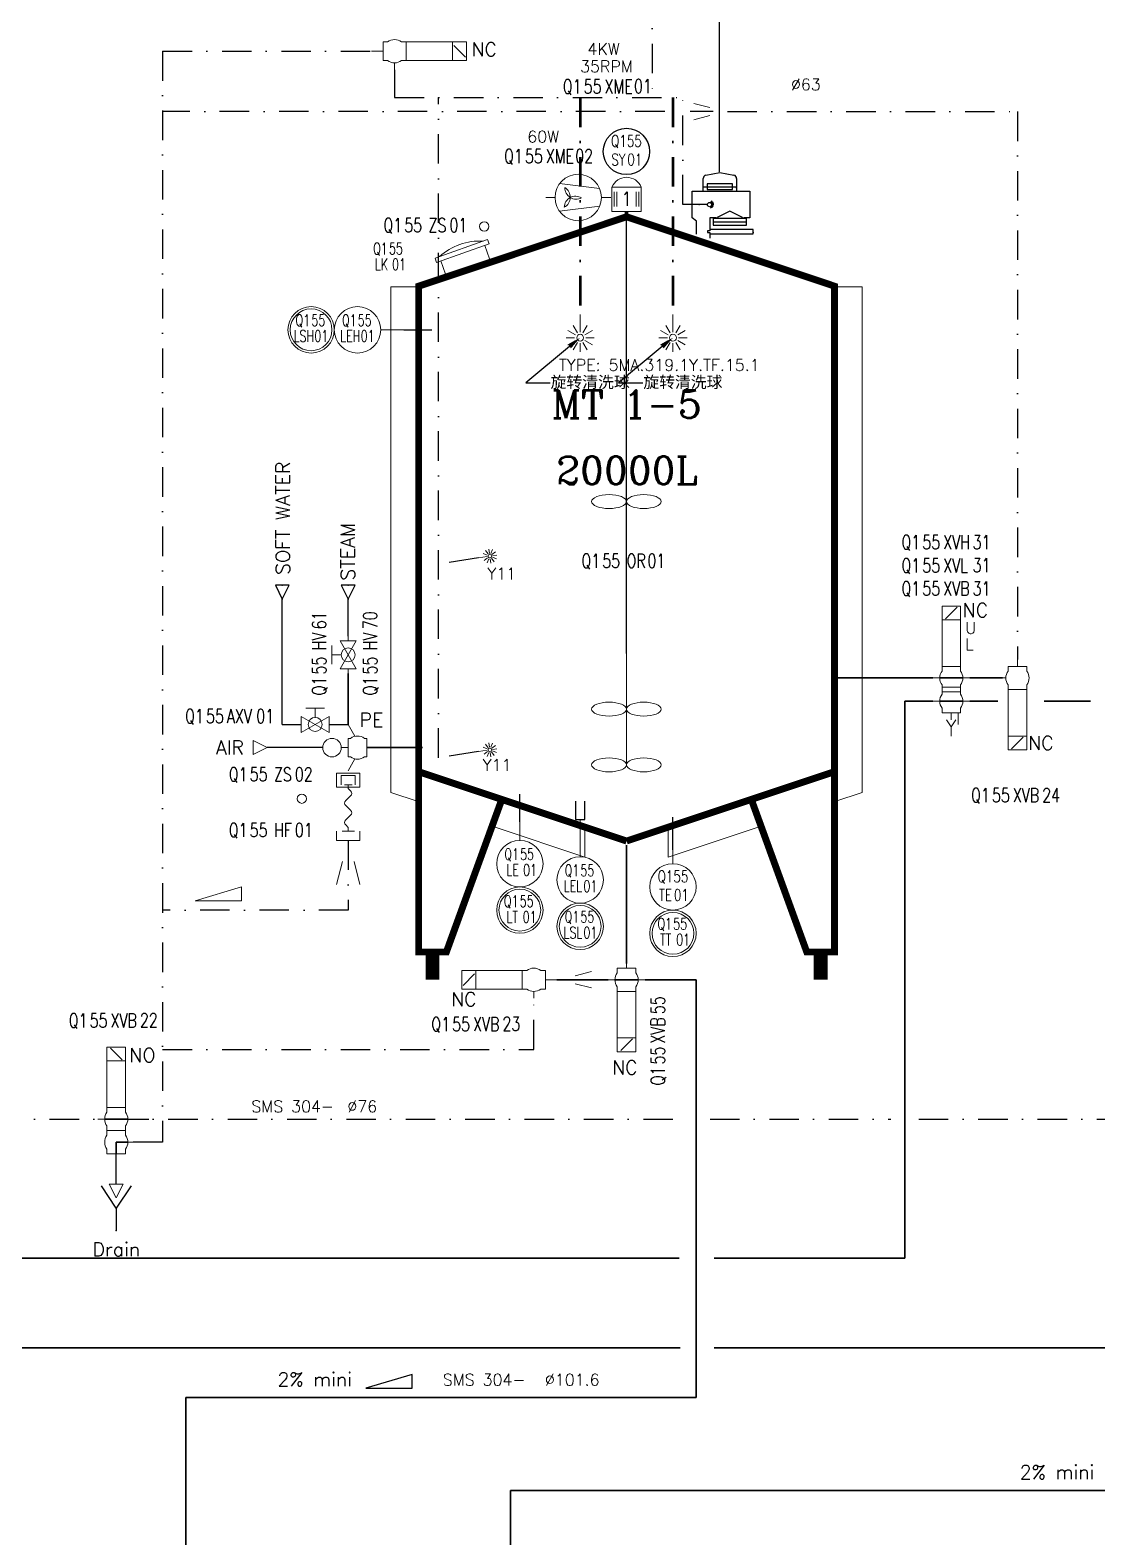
# Model space of a CAD drawing. Header units: inches. Extents: x 14562 to 16152, y 23695 to 24906.
# Drawn here: x 15623 to 15853, y 24350.1 to 24674.7 of the extents above; entities that cross this region are included whole.
import ezdxf
from ezdxf import colors
from ezdxf.entities.mleader import LeaderData, LeaderLine
from ezdxf.enums import TextEntityAlignment as Align
from ezdxf.math import Vec2, Vec3

# ---------------------------------------------------------------- set-up
doc = ezdxf.new("R2010")
doc.units = ezdxf.units.IN
doc.header["$MEASUREMENT"] = 0
doc.linetypes.add('DASHDOT2', pattern=[12.7, 6.35, -3.175, 0, -3.175])
for name, color, linetype, lineweight in [('17 Pipe CIP', 4, 'DASHDOT2', 50), ('19 Pipe Process', 30, 'Continuous', 30), ('31 Equipment', 7, 'Continuous', 9), ('33 Instruments Labels', 7, 'Continuous', 9), ('43 TXT English', 7, 'Continuous', 9)]:
    doc.layers.add(name, color=color, linetype=linetype, lineweight=lineweight)
for name, color, linetype in [('CUVERIE', 7, 'Continuous'), ('MATERIEL-DIVERS', 7, 'Continuous'), ('POMPES-PROCESS', 7, 'Continuous'), ('REPERES', 7, 'Continuous'), ('techn-data', 7, 'Continuous'), ('TEXTE', 7, 'Continuous'), ('TEXTES', 7, 'Continuous'), ('TUYAUTERIE-AIR INSTRUMENT', 3, 'Continuous'), ('TUYAUTERIE-EAU', 5, 'Continuous'), ('TUYAUTERIE-EGOUT', 32, 'Continuous'), ('TUYAUTERIE-GAZ', 3, 'Continuous'), ('TUYAUTERIE-NEP', 4, 'DASHDOT2'), ('TUYAUTERIE-VAPEUR', 6, 'Continuous'), ('TXT_FR', 7, 'Continuous'), ('VANNES', 7, 'Continuous')]:
    doc.layers.add(name, color=color, linetype=linetype)
doc.layers.get('REPERES').off()
doc.styles.add('ROMANC', font='romanc')
doc.styles.add('ROMANS', font='ROMANS.SHX')
doc.styles.add('ROMANT', font='romant')
doc.styles.get("Standard").update_dxf_attribs({"font": 'arial.ttf'})

# ---------------------------------------------------------------- blocks, each defined once
blk = doc.blocks.new('PENTE-G')
at = {"layer": 'MATERIEL-DIVERS'}
blk.add_lwpolyline([(-5, 2), (5, 2), (5, 5), (-5, 2)], dxfattribs=at)
blk = doc.blocks.new('APV-VLV-SSEAT-SW44-4')
at = {"layer": '31 Equipment', "ltscale": 38}
for p, q in [((1.25, 20.25), (-1.25, 17.75)), ((-2, 7.5), (-2, 6.5)), ((2, 7.5), (2, 6.5)), ((-4, 5), (-2.5, 5)), ((-2, 2.5), (-2, 3.5)), ((2, 2.5), (2, 3.5)), ((-2.5, 0), (-4, 0)), ((-2, 2.5), (2, 2.5)), ((-2, 2.5), (-2, 1.5)), ((2, 2.5), (2, 1.5)), ((-2, -1.5), (-2, -2.5)), ((-2, -2.5), (2, -2.5)), ((0, -2.5), (0, -5)), ((2, -1.5), (2, -2.5))]:
    blk.add_line(p, q, dxfattribs=at)
at = {"layer": '31 Equipment', "lineweight": 30}
for p, q in [((-2.5, 5), (2.5, 5)), ((-2.5, 0), (0, 0)), ((0, 0), (0, -2.5))]:
    blk.add_line(p, q, dxfattribs=at)
at = {"layer": '31 Equipment'}
blk.add_line((2.5, 5), (4, 5), dxfattribs=at)
at = {"layer": '31 Equipment', "ltscale": 38}
for points in [[(-2, 17.5), (2, 17.5), (2, 20.5), (-2, 20.5)], [(-2, 7.5), (2, 7.5), (2, 17.5), (-2, 17.5)]]:
    blk.add_lwpolyline(points, close=True, dxfattribs=at)
for centre, start, end in [((0, 5), 143.1301, 216.8699), ((0, 5), 323.1301, 36.8699), ((0, 0), 143.1301, 216.8699), ((0, 0), 323.1301, 36.8699)]:
    blk.add_arc(centre, 2.5, start, end, dxfattribs=at)
blk = doc.blocks.new('APV-SIGN-ARW-FLOW-1')
at = {"layer": '31 Equipment'}
for p, q in [((-1.5, -1.5), (-1.5, 1.5)), ((-1.5, 1.5), (1.5, 0)), ((1.5, 0), (-1.5, -1.5))]:
    blk.add_line(p, q, dxfattribs=at)
blk = doc.blocks.new('APV-TNK-GEN-11')
at = {"layer": '31 Equipment', "color": 7}
for points, const_width in [([(-14.94, 21.58), (-21.58, 3.32), (-24.9, 3.32), (-24.9, 83), (0, 91.3), (24.9, 83), (24.9, 3.32), (21.58, 3.32), (14.94, 21.58)], 0.83), ([(-24.9, 24.9), (0, 16.6)], 0.83), ([(24.9, 24.9), (0, 16.6)], 0.83), ([(-23.24, 3.32), (-23.24, 0)], 1.66), ([(23.24, 3.32), (23.24, 0)], 1.66)]:
    blk.add_lwpolyline(points, dxfattribs=dict(at, const_width=const_width))
at = {"layer": '31 Equipment', "ltscale": 38}
blk.add_point((0, 16), dxfattribs=at)
blk = doc.blocks.new('APV-TNK-INSULAT-12')
at = {"layer": '31 Equipment', "color": 7}
for p, q in [((-24.95, 67), (-28.22, 67)), ((-28.22, 67), (-28.22, 6.51)), ((24.95, 67), (28.22, 67)), ((28.22, 67), (28.22, 6.51)), ((-28.22, 6.51), (-24.95, 5.42)), ((28.22, 6.51), (24.95, 5.42)), ((-15.74, 2.35), (-4.98, -1.24)), ((-4.98, -1.24), (-4.98, 2.26)), ((15.74, 2.35), (4.98, -1.24)), ((4.98, -1.24), (4.98, 2.26))]:
    blk.add_line(p, q, dxfattribs=at)
at = {"layer": '31 Equipment'}
for p, q in [((-24.95, 5.42), (-24.95, 67)), ((24.95, 5.42), (24.95, 67)), ((-15.74, 2.35), (-14.94, 5.58)), ((-14.94, 5.58), (-4.98, 2.26)), ((14.94, 5.58), (4.98, 2.26)), ((15.74, 2.35), (14.94, 5.58))]:
    blk.add_line(p, q, dxfattribs=at)
at = {"layer": '31 Equipment', "ltscale": 38}
blk.add_point((0, 0), dxfattribs=at)
blk = doc.blocks.new('APV-INS-M-L-LE2')
at = {"layer": '31 Equipment', "color": 7}
blk.add_line((5, 0), (13, 0), dxfattribs=at)
at = {"layer": '31 Equipment', "lineweight": 25}
blk.add_lwpolyline([(17, 1), (13, 1), (13, 0), (13, -1), (17, -1)], dxfattribs=at)
at = {"layer": '31 Equipment', "color": 7}
blk.add_circle((0, 0), 5, dxfattribs=at)
at = {"layer": '33 Instruments Labels', "style": 'ROMANS', "width": 0.8}
blk.add_attdef('LE?', text='', height=3, dxfattribs=at).set_placement((0, 0), align=Align.MIDDLE)
blk = doc.blocks.new('APV-INS-F-L-LS')
at = {"layer": '31 Equipment'}
for radius in [5, 4.5]:
    blk.add_circle((0, 0), radius, dxfattribs=at)
at = {"layer": '33 Instruments Labels', "style": 'ROMANS', "width": 0.8}
blk.add_attdef('LS?', text='', height=3, dxfattribs=at).set_placement((0, 0), align=Align.MIDDLE)
blk = doc.blocks.new('APV-INS-M-L-TE')
at = {"layer": '31 Equipment', "color": 7}
blk.add_line((0, -5), (0, -10), dxfattribs=at)
blk.add_circle((0, 0), 5, dxfattribs=at)
at = {"layer": '33 Instruments Labels', "style": 'ROMANS', "width": 0.8, "flags": 8}
blk.add_attdef('TE', text='', height=3, dxfattribs=at).set_placement((0, 0), align=Align.MIDDLE)
blk = doc.blocks.new('APV-INS-F-L-TT')
at = {"layer": '31 Equipment'}
for radius in [5, 4.5]:
    blk.add_circle((0, 0), radius, dxfattribs=at)
blk = doc.blocks.new('APV-TNK-ACC-MOT-1')
at = {"layer": '31 Equipment', "color": 7}
for p, q in [((3.15, 6.4), (-3.15, 6.4)), ((-3.15, 6.4), (-3.15, 1.15)), ((-2.64, 5.35), (-2.64, 2.2)), ((-2.1, 5.35), (-2.1, 2.2)), ((2.1, 5.35), (2.1, 2.2)), ((2.66, 5.35), (2.66, 2.2)), ((3.15, 1.15), (3.15, 6.4)), ((-3.15, 1.15), (3.15, 1.15))]:
    blk.add_line(p, q, dxfattribs=at)
blk.add_arc((0, 5.09), 3.41, 22.6199, 157.3801, dxfattribs=at)
at = {"layer": '31 Equipment', "ltscale": 38}
blk.add_point((0, 0), dxfattribs=at)
at = {"layer": '31 Equipment', "color": 7}
blk.add_trace([(-0.39, 0), (0.39, 0), (-0.39, 1.15), (0.39, 1.15)], dxfattribs=at)
at = {"layer": '31 Equipment', "style": 'ROMANT', "width": 0.8}
blk.add_text('1', height=3, dxfattribs=at).set_placement((0, 3.89), align=Align.MIDDLE)
blk = doc.blocks.new('APV-TNK-ACC-MANHOLE-1')
at = {"layer": '31 Equipment'}
for p, q in [((-6, 3), (-6, 4)), ((-6, 4), (6, 4)), ((6, 3), (6, 4)), ((-6, 3), (6, 3)), ((-5, 0), (-5, 3)), ((5, 3), (5, 0))]:
    blk.add_line(p, q, dxfattribs=at)
blk.add_arc((0, -8), 13, 67.3801, 112.6199, dxfattribs=at)
blk = doc.blocks.new('APV-INS-POS-GEN-1')
at = {"layer": '31 Equipment', "color": 5}
blk.add_circle((0, 0), 1, dxfattribs=at)
blk = doc.blocks.new('APV-TNK-ACC-AGIT-1')
at = {"layer": '31 Equipment'}
blk.add_line((0, 0), (0, -8), dxfattribs=at)
for centre in [(-2.5, -8), (2.5, -8)]:
    blk.add_ellipse(centre, major_axis=(-2.5, 0), ratio=0.4, dxfattribs=at)
blk = doc.blocks.new('APV-INS-M-L-LE1')
at = {"layer": '31 Equipment', "color": 7}
blk.add_line((0, -5), (0, -10), dxfattribs=at)
blk.add_circle((0, 0), 5, dxfattribs=at)
blk = doc.blocks.new('APV-INS-F-L-LT')
at = {"layer": '31 Equipment'}
for radius in [5, 4.5]:
    blk.add_circle((0, 0), radius, dxfattribs=at)
blk = doc.blocks.new('SPB')
at = {"color": 7}
for p, q in [((0, -6), (0, 0)), ((-2.598, -9), (-1.302, -8.25)), ((-2.124, -9.624), (-1.062, -8.562)), ((-1.5, -10.098), (-0.75, -8.802)), ((-0.774, -10.398), (-0.39, -8.952)), ((0, -10.5), (0, -9)), ((0.774, -10.398), (0.39, -8.952)), ((1.5, -10.098), (0.75, -8.802)), ((2.124, -9.624), (1.062, -8.562)), ((2.598, -9), (1.302, -8.25))]:
    blk.add_line(p, q, dxfattribs=at)
blk.add_circle((0, -7.5), 1.5, dxfattribs=at)
at = {"color": 7, "extrusion": (0, 1, 0)}
blk.add_point((0, 0), dxfattribs=at)
blk = doc.blocks.new('GOAVEC')
at = {"layer": 'MATERIEL-DIVERS'}
for p, q in [((0.48, 11.27), (3, 11.77)), ((3, 11.77), (5.52, 11.27)), ((-2, 8.4), (8.4, 8.4)), ((-2, 3.6), (-2, 8.4)), ((0, 8.4), (0, 10.68)), ((0, 9.21), (6, 9.21)), ((5.28, 9.71), (0.72, 9.71)), ((0.72, 9.71), (0.72, 8.7)), ((0.72, 8.7), (5.28, 8.7)), ((5.28, 8.7), (5.28, 9.71)), ((6, 10.68), (6, 8.4)), ((8.4, 8.4), (8.4, 3.6)), ((-0.74, 6), (-2.03, 6)), ((-1.2, 3), (-2, 3.6)), ((-1.2, 0.7), (-1.2, 3)), ((2.26, 3.6), (1.2, 3.6)), ((1.2, 3.6), (1.2, 1.27)), ((1.8, 3.49), (1.8, 2.29)), ((7.8, 3.49), (1.8, 3.49)), ((1.8, 2.89), (7.8, 2.89)), ((4.8, 4.8), (2.53, 3.66)), ((7.07, 3.66), (4.8, 4.8)), ((8.4, 3.6), (7.34, 3.6)), ((7.8, 2.29), (7.8, 3.49)), ((0.76, 1.27), (0.76, 1.01)), ((1.2, 1.27), (0.76, 1.27)), ((0.76, 1.01), (1.2, 1.01)), ((9, 1.52), (1.19, 1.52)), ((1.19, 1.01), (1.19, 0.72)), ((1.19, 0.72), (9, 0.72)), ((1.2, 1.01), (1.2, 0)), ((1.8, 2.29), (7.8, 2.29)), ((9, 0.72), (9, 1.52))]:
    blk.add_line(p, q, dxfattribs=at)
for centre, start, end in [((0.6, 10.68), 101.3099, 180), ((5.4, 10.68), 0, 78.6901), ((2.26, 4.2), 270, 296.5651), ((7.34, 4.2), 243.4349, 270)]:
    blk.add_arc(centre, 0.6, start, end, dxfattribs=at)
at = {"layer": 'MATERIEL-DIVERS', "color": 7, "extrusion": (1, 0, 0)}
for p in [(6, 9), (9, 1)]:
    blk.add_point(p, dxfattribs=at)
at = {"layer": 'MATERIEL-DIVERS', "color": 2}
for p in [(6, 9), (-2, 6), (9, 1)]:
    blk.add_point(p, dxfattribs=at)
at = {"layer": 'MATERIEL-DIVERS', "color": 7, "extrusion": (-1, 0, 0)}
blk.add_point((-2, 6), dxfattribs=at)
at = {"layer": 'MATERIEL-DIVERS', "xscale": 0.2499010929244832, "yscale": 0.2499010929244832, "zscale": 0.2499010929244832, "rotation": 90}
blk.add_blockref('SPB', (-0.74, 6), dxfattribs=at)
blk = doc.blocks.new('INSTR-M-L-SY')
at = {"layer": 'MATERIEL-DIVERS', "color": 7}
blk.add_circle((0, 0), 5, dxfattribs=at)
blk = doc.blocks.new('APV-VLV-SSEAT-SW42-3')
at = {"layer": '31 Equipment', "ltscale": 38}
for p, q in [((1.25, 15.25), (-1.25, 12.75)), ((-2, 2.5), (-2, 1.5)), ((2, 2.5), (2, 1.5)), ((-2, -2.5), (-2, -1.5)), ((2, -2.5), (-2, -2.5)), ((-2, -2.5), (2, -2.5)), ((0, -2.5), (0, -5)), ((2, -2.5), (2, -1.5))]:
    blk.add_line(p, q, dxfattribs=at)
at = {"layer": '31 Equipment'}
for p, q in [((-4, 0), (-2.5, 0)), ((2.5, 0), (4, 0))]:
    blk.add_line(p, q, dxfattribs=at)
at = {"layer": '31 Equipment', "lineweight": 30}
blk.add_line((2.5, 0), (-2.5, 0), dxfattribs=at)
at = {"layer": '31 Equipment', "ltscale": 38}
for points in [[(-2, 12.5), (2, 12.5), (2, 15.5), (-2, 15.5)], [(-2, 2.5), (2, 2.5), (2, 12.5), (-2, 12.5)]]:
    blk.add_lwpolyline(points, close=True, dxfattribs=at)
for start, end in [(143.1301, 216.8699), (323.1301, 36.8699)]:
    blk.add_arc((0, 0), 2.5, start, end, dxfattribs=at)
blk = doc.blocks.new('APV-VLV-SSEAT-SW41-3')
at = {"layer": '31 Equipment', "ltscale": 38}
for p, q in [((1.25, 15.25), (-1.25, 12.75)), ((-2, 2.5), (-2, 1.5)), ((2, 2.5), (2, 1.5)), ((2.5, 0), (4, 0)), ((-2, -2.5), (-2, -1.5)), ((2, -2.5), (-2, -2.5)), ((-2, -2.5), (2, -2.5)), ((0, -2.5), (0, -5)), ((2, -2.5), (2, -1.5))]:
    blk.add_line(p, q, dxfattribs=at)
for points in [[(-2, 12.5), (2, 12.5), (2, 15.5), (-2, 15.5)], [(-2, 2.5), (2, 2.5), (2, 12.5), (-2, 12.5)]]:
    blk.add_lwpolyline(points, close=True, dxfattribs=at)
for start, end in [(143.1301, 216.8699), (323.1301, 36.8699)]:
    blk.add_arc((0, 0), 2.5, start, end, dxfattribs=at)
blk = doc.blocks.new('APV-VLV-DSEAT-DA34-3')
at = {"layer": '31 Equipment', "ltscale": 38}
for p, q in [((1.25, 20.25), (-1.25, 17.75)), ((-2, 7.5), (-2, 6.5)), ((2, 7.5), (2, 6.5)), ((-4, 5), (-2.5, 5)), ((-2, 3), (-2, 3.5)), ((2, 3), (2, 3.5)), ((4, 5), (2.5, 5)), ((-2, 2), (-2, 1.5)), ((2, 2), (2, 1.5)), ((-4, 0), (-2.5, 0)), ((-2, -2.5), (-2, -1.5)), ((-2, -2.5), (2, -2.5)), ((0, -2.5), (0, -4)), ((1.5, -2.5), (1.5, -5)), ((2, -2.5), (2, -1.5)), ((2.5, 0), (4, 0)), ((0, -5.5), (-1, -4)), ((1, -4), (0, -5.5)), ((0, -5.5), (0, -7.5))]:
    blk.add_line(p, q, dxfattribs=at)
at = {"layer": '31 Equipment', "lineweight": 30}
for p, q in [((-2.5, 5), (2.5, 5)), ((-2.5, 0), (2.5, 0))]:
    blk.add_line(p, q, dxfattribs=at)
at = {"layer": '31 Equipment', "ltscale": 38}
for points in [[(-2, 17.5), (2, 17.5), (2, 20.5), (-2, 20.5)], [(-2, 7.5), (2, 7.5), (2, 17.5), (-2, 17.5)], [(-2, 3), (2, 3), (2, 2), (-2, 2)]]:
    blk.add_lwpolyline(points, close=True, dxfattribs=at)
for centre, start, end in [((0, 5), 143.1301, 216.8699), ((0, 5), 323.1301, 36.8699), ((0, 0), 143.1301, 216.8699), ((0, 0), 323.1301, 36.8699)]:
    blk.add_arc(centre, 2.5, start, end, dxfattribs=at)
at = {"layer": '31 Equipment', "style": 'ROMANS', "flags": 8}
for tag, p in [('U', (3, 14.5)), ('L', (3, 11))]:
    blk.add_attdef(tag, p, '', height=2.5, dxfattribs=at)
blk = doc.blocks.new('APV-TNK-ACC-SPRAYBALL-1')
at = {"layer": '31 Equipment'}
for p, q in [((0, -3.81), (0, 0)), ((-0.6, -3.97), (-1.53, -2.35)), ((0.6, -3.97), (1.53, -2.35)), ((-1.19, -5), (-3.05, -5)), ((-1.03, -4.4), (-2.65, -3.47)), ((-1.03, -5.6), (-2.65, -6.53)), ((-0.6, -6.03), (-1.53, -7.65)), ((0, -6.19), (0, -8.05)), ((0.6, -6.03), (1.53, -7.65)), ((1.03, -4.4), (2.65, -3.47)), ((1.03, -5.6), (2.65, -6.53)), ((1.19, -5), (3.05, -5))]:
    blk.add_line(p, q, dxfattribs=at)
blk.add_circle((0, -5), 0.738, dxfattribs=at)
blk = doc.blocks.new('APV-FCE-GEN-REDCON-1')
at = {"layer": '31 Equipment', "color": 7}
for p, q in [((-2.5, 2.5), (2.5, 1.25)), ((2.5, 1.25), (2.5, 1.25)), ((2.5, -1.25), (-2.5, -2.5))]:
    blk.add_line(p, q, dxfattribs=at)
blk = doc.blocks.new('APV-FTG-CONX-QUICK-1')
at = {"layer": '31 Equipment'}
for p, q in [((-0.5, 2.5), (2.5, 2.5)), ((-0.5, -2.5), (-0.5, 2.5)), ((0, 1.5), (2, 1.5)), ((0, 0.83), (0, -0.83)), ((2, 1.5), (2, -1.5)), ((2.5, 2.5), (2.5, -2.5)), ((2.5, -2.5), (-0.5, -2.5)), ((0, -0.83), (0, -0.83)), ((2, -1.5), (0, -1.5))]:
    blk.add_line(p, q, dxfattribs=at)
blk = doc.blocks.new('APV-FTG-CONX-HOSE-1')
at = {"layer": '31 Equipment'}
for p, q in [((-4.17, 0), (-5, 0)), ((4.17, 0), (5, 0))]:
    blk.add_line(p, q, dxfattribs=at)
for points in [[(-4.17, 0), (-3.63, 0.5), (-3.42, 0.71), (-3.13, 0.79), (-2.83, 0.71), (-2.58, 0.5), (-1.54, -0.5), (-1.33, -0.71), (-1.04, -0.79), (-0.75, -0.71), (-0.5, -0.5), (0, 0)], [(0, 0), (0.54, 0.5), (0.75, 0.71), (1.04, 0.79), (1.33, 0.71), (1.58, 0.5), (2.62, -0.5), (2.83, -0.71), (3.12, -0.79), (3.42, -0.71), (3.67, -0.5), (4.17, 0)]]:
    blk.add_lwpolyline(points, dxfattribs=at)
blk = doc.blocks.new('APV-FTG-CONX-SCREWED-1')
at = {"layer": '31 Equipment'}
for p, q in [((0, 2.5), (2, 2.5)), ((0, 1.33), (0, -1.33)), ((2, 2.5), (2, -2.5)), ((0, -1.33), (0, -1.33)), ((2, -2.5), (0, -2.5))]:
    blk.add_line(p, q, dxfattribs=at)
blk = doc.blocks.new('APV-SIGN-FLOW-SLOPE-1')
at = {"layer": '31 Equipment'}
blk.add_lwpolyline([(-5, 2), (5, 2), (5, 5), (-5, 2)], dxfattribs=at)
at = {"layer": '31 Equipment', "style": 'ROMANS'}
blk.add_attdef('%', text='', height=2, rotation=16.6992, dxfattribs=at).set_placement((-0.64, 4.87), align=Align.MIDDLE)
blk = doc.blocks.new('APV-VLV-SAMPL-PRD20-2')
at = {"layer": '31 Equipment', "ltscale": 38}
for p, q in [((-2.54, 2.44), (-4, 5)), ((-4, 0), (-5.5, 0)), ((-4, 2), (-3.5, 2)), ((-4, 2), (-4, -2)), ((0, 2), (-0.5, 2)), ((0, 2), (0, -2)), ((0, -2), (0, 2)), ((-4, -2), (-3.5, -2)), ((-2.54, -2.44), (-4, -5)), ((0, -2), (-0.5, -2))]:
    blk.add_line(p, q, dxfattribs=at)
at = {"layer": '31 Equipment'}
blk.add_circle((-7.5, 0), 2, dxfattribs=at)
at = {"layer": '31 Equipment', "ltscale": 38}
for start, end in [(53.1301, 126.8699), (233.1301, 306.8699)]:
    blk.add_arc((-2, 0), 2.5, start, end, dxfattribs=at)
blk = doc.blocks.new('REPINS2')
at = {"layer": 'TEXTES', "style": 'ROMANS', "width": 0.7}
for tag, p in [('ZONE', (-3.35, 0.8)), ('SOUSZONE', (0.05, 0.8)), ('NUM', (0.7, -2.6))]:
    blk.add_attdef(tag, p, '', height=2.5, dxfattribs=at)
blk.add_attdef('ELEMENT', text='', height=2.5, dxfattribs=at).set_placement((-1.56, -2.59), align=Align.CENTER)
blk = doc.blocks.new('REPNORM')
at = {"layer": 'TEXTES', "style": 'ROMANS', "width": 0.75}
for tag, p in [('ZONE', (-9.75, -1.25)), ('SOUSZONE', (-5.25, -1.25)), ('ELEMENT', (0, -1.25)), ('NUM', (4.5, -1.25))]:
    blk.add_attdef(tag, p, '', height=3, dxfattribs=at)
blk = doc.blocks.new('REPINS')
at = {"layer": 'TEXTES', "style": 'ROMANS', "width": 0.75}
for tag, p in [('ZONE', (-3.3, 1)), ('SOUSZONE', (0.1, 1)), ('NUM', (0.2, -3))]:
    blk.add_attdef(tag, p, '', height=2.5, dxfattribs=at)
blk.add_attdef('ELEMENT', text='', height=2.5, dxfattribs=at).set_placement((-0.2, -3), align=Align.RIGHT)
blk = doc.blocks.new('REPNORM1')
at = {"layer": 'TEXTES', "style": 'ROMANS', "width": 0.75}
for tag, p in [('ZONE', (-9.75, -1.25)), ('SOUSZONE', (-5.25, -1.25)), ('ELEMENT', (-0.75, -1.25)), ('NUM', (5.59, -1.22))]:
    blk.add_attdef(tag, p, '', height=3, dxfattribs=at)
blk = doc.blocks.new('APV-PMP-GEN-FAN-1')
at = {"layer": '31 Equipment', "ltscale": 38}
for p, q in [((-5, 0), (-7, 0)), ((5, 0), (7, 0))]:
    blk.add_line(p, q, dxfattribs=at)
at = {"layer": '31 Equipment', "color": 7}
for p, q in [((4.62, 1.91), (-4.01, 2.99)), ((-3.44, 2.92), (-3.44, 2.92)), ((-4.03, -2.96), (4.65, -1.85))]:
    blk.add_line(p, q, dxfattribs=at)
blk.add_circle((0, 0), 5, dxfattribs=at)
for centre, radius, start, end in [((-4.14, 0.04), 2.42, 297.7105, 59.0333), ((-0.6, -2.14), 2.41, 57.3705, 179.0726), ((-0.42, 2.11), 2.48, 179.801, 296.7761)]:
    blk.add_arc(centre, radius, start, end, dxfattribs=at)
blk = doc.blocks.new('FLE23-A')
at = {"color": 7}
for p, q in [((0, 1.5), (-3, 0)), ((-3, 0), (0, -1.5)), ((0, -1.5), (0, 1.5))]:
    blk.add_line(p, q, dxfattribs=at)
at = {"layer": 'MATERIEL-DIVERS', "color": 7, "extrusion": (-1, 0, 0)}
blk.add_point((-3, 0), dxfattribs=at)
at = {"layer": 'MATERIEL-DIVERS', "color": 2}
for p in [(-3, 0), (0, 0)]:
    blk.add_point(p, dxfattribs=at)
at = {"layer": 'MATERIEL-DIVERS', "color": 7, "extrusion": (1, 0, 0)}
blk.add_point((0, 0), dxfattribs=at)
blk = doc.blocks.new('APV-VLVM-BALL-KHV+MF-1')
at = {"layer": '31 Equipment'}
for p, q in [((-2, 3.5), (2, 3.5)), ((0, 1.5), (0, 3.5)), ((-3, 1.734), (-3, -1.734)), ((-3, -1.734), (3, 1.734)), ((3, -1.734), (-3, 1.734)), ((3, 1.734), (3, -1.734))]:
    blk.add_line(p, q, dxfattribs=at)
at = {"layer": '31 Equipment', "ltscale": 38}
for p, q in [((-3, 0), (-4, 0)), ((3, 0), (4, 0))]:
    blk.add_line(p, q, dxfattribs=at)
at = {"layer": '31 Equipment'}
blk.add_circle((0, 0), 1.5, dxfattribs=at)
blk = doc.blocks.new('EGOUT')
at = {"color": 7}
for p, q in [((-3.2, 9.61), (0, 4.81)), ((0, 4.81), (3.2, 9.61)), ((0, 4.81), (0, 0))]:
    blk.add_line(p, q, dxfattribs=at)
at = {"color": 7, "extrusion": (0, -1, 0)}
blk.add_point((0, 0), dxfattribs=at)
at = {"layer": 'POMPES-PROCESS', "style": 'ROMANS'}
blk.add_attdef('EGOUT', text='', height=3, dxfattribs=at).set_placement((0, -4), align=Align.MIDDLE)

msp = doc.modelspace()

# ---------------------------------------------------------------- linework, layer by layer
at = {"layer": '17 Pipe CIP'}
for p, q in [((15741.59, 24660.14), (15741.59, 24613.44)), ((15761.59, 24660.14), (15761.59, 24613.44))]:
    msp.add_line(p, q, dxfattribs=at)
at = {"layer": '19 Pipe Process'}
for p, q in [((15691.59, 24525.14), (15691.59, 24536.14)), ((15796.59, 24535.14), (15817.59, 24535.14)), ((15825.59, 24535.14), (15832.59, 24535.14)), ((15811.59, 24530.14), (15811.59, 24410.14)), ((15817.59, 24530.14), (15811.59, 24530.14)), ((15831.59, 24530.14), (15825.59, 24530.14)), ((15850.59, 24530.14), (15841.59, 24530.14)), ((15842.59, 24530.14), (15851.59, 24530.14)), ((15695.59, 24520.14), (15707.59, 24520.14)), ((15751.59, 24499.14), (15751.59, 24473.64)), ((15736.59, 24470.14), (15747.59, 24470.14)), ((15755.59, 24470.14), (15766.59, 24470.14)), ((15766.59, 24470.14), (15766.59, 24380.14)), ((15480.59, 24410.14), (15762.92, 24410.14)), ((15770.48, 24410.14), (15811.59, 24410.14)), ((15480.35, 24390.85), (15763.12, 24390.85)), ((15770.48, 24390.85), (15881.59, 24390.85)), ((15656.59, 24265.14), (15656.59, 24380.14)), ((15656.59, 24380.14), (15766.59, 24380.14)), ((15726.59, 24265.14), (15726.59, 24360.14)), ((15726.59, 24360.14), (15926.59, 24360.14))]:
    msp.add_line(p, q, dxfattribs=at)
at = {"layer": 'CUVERIE'}
for p, q in [((15703.59, 24610.14), (15709.59, 24610.14)), ((15728.59, 24504.14), (15728.59, 24510.14)), ((15761.59, 24498.14), (15761.59, 24505.14))]:
    msp.add_line(p, q, dxfattribs=at)
at = {"layer": 'MATERIEL-DIVERS'}
msp.add_line((15751.56, 24540.43), (15751.59, 24634.48), dxfattribs=at)
at = {"layer": 'TUYAUTERIE-AIR INSTRUMENT'}
msp.add_line((15686.09, 24520.14), (15674.09, 24520.14), dxfattribs=at)
at = {"layer": 'TUYAUTERIE-EAU'}
for p, q in [((15677.38, 24544.14), (15677.38, 24552.14)), ((15677.38, 24525.14), (15677.38, 24544.14)), ((15677.38, 24525.14), (15681.45, 24525.14)), ((15687.45, 24525.14), (15691.59, 24525.14))]:
    msp.add_line(p, q, dxfattribs=at)
at = {"layer": 'TUYAUTERIE-EGOUT'}
msp.add_line((15641.59, 24426.14), (15641.59, 24432.64), dxfattribs=at)
at = {"layer": 'TUYAUTERIE-GAZ'}
msp.add_line((15771.59, 24644.14), (15771.59, 24716.14), dxfattribs=at)
at = {"layer": 'TUYAUTERIE-NEP'}
for p, q in [((15757.13, 24710.14), (15757.13, 24660.14)), ((15651.59, 24670.14), (15651.59, 24435.14)), ((15651.59, 24670.14), (15696.59, 24670.14)), ((15701.59, 24666.14), (15701.59, 24660.14)), ((15701.59, 24660.14), (15763.69, 24660.14)), ((15711.07, 24517.95), (15711.07, 24660.14)), ((15763.69, 24637.14), (15763.69, 24660.14)), ((15759.82, 24657.14), (15651.59, 24657.14)), ((15770.25, 24657.14), (15765.29, 24657.14)), ((15773.35, 24657.14), (15835.84, 24657.14)), ((15835.84, 24657.14), (15835.84, 24539.14)), ((15765.59, 24637.14), (15763.69, 24637.14)), ((15719.64, 24561), (15711.07, 24559.67)), ((15719.64, 24519.28), (15711.07, 24517.95)), ((15691.59, 24500.14), (15691.59, 24485.14)), ((15691.59, 24485.14), (15651.59, 24485.14)), ((15731.59, 24455.14), (15731.59, 24466.14)), ((15651.59, 24455.14), (15731.59, 24455.14)), ((15614.41, 24440.14), (15763.59, 24440.14)), ((15644.09, 24440.14), (15648.59, 24440.14)), ((15769.59, 24440.14), (15808.59, 24440.14)), ((15814.59, 24440.14), (15878.59, 24440.14)), ((15651.59, 24435.14), (15644.59, 24435.14))]:
    msp.add_line(p, q, dxfattribs=at)
at = {"layer": 'TUYAUTERIE-VAPEUR'}
msp.add_line((15691.59, 24544.14), (15691.59, 24552.14), dxfattribs=at)

# ---------------------------------------------------------------- block references
at = {"layer": '17 Pipe CIP', "xscale": -0.5, "yscale": 0.5, "rotation": 98.82907370450727}
for p in [(15719.64, 24561), (15719.64, 24519.28)]:
    msp.add_blockref('APV-TNK-ACC-SPRAYBALL-1', p, dxfattribs=at)
at = {"layer": '31 Equipment'}
for p in [(15741.59, 24613.44), (15761.59, 24613.44)]:
    msp.add_blockref('APV-TNK-ACC-SPRAYBALL-1', p, dxfattribs=at)
at = {"layer": '33 Instruments Labels'}
for name, p in [('INSTR-M-L-SY', (15751.56, 24648.56)), ('APV-INS-POS-GEN-1', (15720.91, 24632.41)), ('APV-INS-F-L-LS', (15683.59, 24610.14)), ('APV-INS-POS-GEN-1', (15681.59, 24509.14)), ('APV-INS-F-L-LT', (15728.59, 24485.14)), ('APV-INS-F-L-TT', (15761.59, 24480.14))]:
    msp.add_blockref(name, p, dxfattribs=at)
for name, p, rotation in [('APV-INS-M-L-LE1', (15693.59, 24610.14), 90), ('APV-INS-M-L-LE2', (15741.59, 24491.64), 90), ('APV-INS-M-L-LE1', (15728.59, 24495.14), 180), ('APV-INS-M-L-TE', (15761.59, 24490.14), 180), ('APV-INS-F-L-LS', (15741.59, 24481.64), 270)]:
    msp.add_blockref(name, p, dxfattribs=dict(at, rotation=rotation))
at = {"layer": '33 Instruments Labels', "xscale": -1.5, "yscale": 1.5, "zscale": 1.5}
for p in [(15751.56, 24585.14), (15751.56, 24540.43), (15751.56, 24528.43)]:
    msp.add_blockref('APV-TNK-ACC-AGIT-1', p, dxfattribs=at)
at = {"layer": 'CUVERIE'}
msp.add_blockref('APV-TNK-ACC-MOT-1', (15751.59, 24634.48), dxfattribs=at)
for name, p, xscale, yscale, zscale in [('GOAVEC', (15768.11, 24629.91), 1.199999999999999, 1.199999999999999, 1.199999999999999), ('APV-TNK-GEN-11', (15751.59, 24470.14), 1.8, 1.8, 1.8), ('APV-TNK-INSULAT-12', (15751.59, 24498.78), 1.8, 1.8, 1.8)]:
    msp.add_blockref(name, p, dxfattribs=dict(at, xscale=xscale, yscale=yscale, zscale=zscale))
at = {"layer": 'CUVERIE', "rotation": 19.38190026969543}
msp.add_blockref('APV-TNK-ACC-MANHOLE-1', (15717.3, 24623.8), dxfattribs=at)
at = {"layer": 'MATERIEL-DIVERS', "xscale": -0.7, "yscale": 0.7, "zscale": 0.7, "rotation": 180}
msp.add_blockref('APV-FCE-GEN-REDCON-1', (15767.81, 24657.14), dxfattribs=at)
at = {"layer": 'MATERIEL-DIVERS'}
for name, p in [('APV-PMP-GEN-FAN-1', (15741.17, 24638.64)), ('APV-SIGN-FLOW-SLOPE-1', (15663.59, 24485.14)), ('PENTE-G', (15700.37, 24380.14))]:
    msp.add_blockref(name, p, dxfattribs=at)
for name, p, rotation in [('FLE23-A', (15677.38, 24555.14), 90), ('FLE23-A', (15691.59, 24555.14), 90), ('APV-FTG-CONX-QUICK-1', (15691.59, 24512.14), 90), ('APV-FTG-CONX-HOSE-1', (15691.59, 24507.14), 90), ('APV-FTG-CONX-SCREWED-1', (15691.59, 24502.14), 270), ('APV-FCE-GEN-REDCON-1', (15691.59, 24493.14), 90), ('APV-SIGN-ARW-FLOW-1', (15641.59, 24424.64), 270)]:
    msp.add_blockref(name, p, dxfattribs=dict(at, rotation=rotation))
at = {"layer": 'MATERIEL-DIVERS', "xscale": -0.7, "yscale": 0.7, "zscale": 0.7}
msp.add_blockref('APV-FCE-GEN-REDCON-1', (15742.28, 24470.14), dxfattribs=at)
at = {"layer": 'MATERIEL-DIVERS'}
ref = msp.add_blockref('EGOUT', (15641.59, 24416.14), dxfattribs=dict(at, xscale=-1))
ref.add_attrib('EGOUT', 'Drain', dxfattribs={"layer": 'POMPES-PROCESS', "height": 3, "style": 'ROMANS'}).set_placement((15641.59, 24412.14), align=Align.MIDDLE)
ref = msp.add_blockref('EGOUT', (15641.59, 24416.14), dxfattribs=dict(at, xscale=-1))
ref.add_attrib('EGOUT', 'Drain', dxfattribs={"layer": 'POMPES-PROCESS', "height": 3, "style": 'ROMANS'}).set_placement((15641.59, 24412.14), align=Align.MIDDLE)
at = {"layer": 'REPERES'}
for name, p, values in [('REPNORM1', (15747.6, 24662.32), {'ZONE': 'Q1', 'SOUSZONE': '55', 'ELEMENT': 'XME', 'NUM': '01'}), ('REPINS', (15751.56, 24648.56), {'ZONE': 'Q1', 'SOUSZONE': '55', 'ELEMENT': 'SY', 'NUM': '01'}), ('REPNORM1', (15734.93, 24647.29), {'ZONE': 'Q1', 'SOUSZONE': '55', 'ELEMENT': 'XME', 'NUM': '02'}), ('REPNORM', (15708.91, 24632.41), {'ZONE': 'Q1', 'SOUSZONE': '55', 'ELEMENT': 'ZS', 'NUM': '01'}), ('REPINS2', (15700.32, 24625.58), {'ZONE': 'Q1', 'SOUSZONE': '55', 'NUM': '01', 'ELEMENT': 'LK'}), ('REPINS2', (15683.59, 24610.14), {'ZONE': 'Q1', 'SOUSZONE': '55', 'NUM': '01', 'ELEMENT': 'LSH'}), ('REPINS2', (15693.59, 24610.14), {'ZONE': 'Q1', 'SOUSZONE': '55', 'NUM': '01', 'ELEMENT': 'LEH'}), ('REPNORM1', (15820.59, 24564.14), {'ZONE': 'Q1', 'SOUSZONE': '55', 'ELEMENT': 'XVH', 'NUM': '31'}), ('REPNORM', (15751.59, 24560.14), {'ZONE': 'Q1', 'SOUSZONE': '55', 'ELEMENT': 'OR', 'NUM': '01'}), ('REPNORM1', (15820.59, 24554.14), {'ZONE': 'Q1', 'SOUSZONE': '55', 'ELEMENT': 'XVB', 'NUM': '31'}), ('REPNORM1', (15666.18, 24526.64), {'ZONE': 'Q1', 'SOUSZONE': '55', 'ELEMENT': 'AXV', 'NUM': '01'}), ('REPNORM', (15675.59, 24514.14), {'ZONE': 'Q1', 'SOUSZONE': '55', 'ELEMENT': 'ZS', 'NUM': '02'}), ('REPNORM1', (15835.59, 24509.64), {'ZONE': 'Q1', 'SOUSZONE': '55', 'ELEMENT': 'XVB', 'NUM': '24'}), ('REPNORM', (15675.59, 24502.14), {'ZONE': 'Q1', 'SOUSZONE': '55', 'ELEMENT': 'HF', 'NUM': '01'}), ('REPINS2', (15728.59, 24495.14), {'ZONE': 'Q1', 'SOUSZONE': '55', 'NUM': '01', 'ELEMENT': 'LE'}), ('REPINS2', (15741.59, 24491.64), {'ZONE': 'Q1', 'SOUSZONE': '55', 'NUM': '01', 'ELEMENT': 'LEL'}), ('REPINS', (15761.59, 24490.14), {'ZONE': 'Q1', 'SOUSZONE': '55', 'ELEMENT': 'TE', 'NUM': '01'}), ('REPINS2', (15728.5, 24485), {'ZONE': 'Q1', 'SOUSZONE': '55', 'NUM': '01', 'ELEMENT': 'LT'}), ('REPINS2', (15741.59, 24481.64), {'ZONE': 'Q1', 'SOUSZONE': '55', 'NUM': '01', 'ELEMENT': 'LSL'}), ('REPINS2', (15761.59, 24480.14), {'ZONE': 'Q1', 'SOUSZONE': '55', 'NUM': '01', 'ELEMENT': 'TT'}), ('REPNORM1', (15641.09, 24461.14), {'ZONE': 'Q1', 'SOUSZONE': '55', 'ELEMENT': 'XVB', 'NUM': '22'}), ('REPNORM1', (15719.24, 24460.35), {'ZONE': 'Q1', 'SOUSZONE': '55', 'ELEMENT': 'XVB', 'NUM': '23'})]:
    msp.add_blockref(name, p, dxfattribs=at).add_auto_attribs(values)
for name, p, rotation, values in [('REPNORM1', (15820.59, 24559.14), 7.601981207739284e-05, {'ZONE': 'Q1', 'SOUSZONE': '55', 'ELEMENT': 'XVL', 'NUM': '31'}), ('REPNORM', (15696.59, 24541.14), 90, {'ZONE': 'Q1', 'SOUSZONE': '55', 'ELEMENT': 'HV', 'NUM': '70'}), ('REPNORM', (15685.59, 24541.14), 90, {'ZONE': 'Q1', 'SOUSZONE': '55', 'ELEMENT': 'HV', 'NUM': '61'}), ('REPNORM1', (15758.59, 24457.14), 90, {'ZONE': 'Q1', 'SOUSZONE': '55', 'ELEMENT': 'XVB', 'NUM': '55'})]:
    msp.add_blockref(name, p, dxfattribs=dict(at, rotation=rotation)).add_auto_attribs(values)
at = {"layer": 'VANNES'}
for name, p, rotation in [('APV-VLV-SSEAT-SW41-3', (15701.59, 24670.14), 270), ('APV-VLVM-BALL-KHV+MF-1', (15691.59, 24540.14), 90), ('APV-VLV-SSEAT-SW41-3', (15835.84, 24535.14), 180), ('APV-VLV-SSEAT-SW42-3', (15751.59, 24470.14), 180)]:
    msp.add_blockref(name, p, dxfattribs=dict(at, rotation=rotation))
msp.add_blockref('APV-VLV-DSEAT-DA34-3', (15821.59, 24530.14), dxfattribs=at).add_auto_attribs({'U': 'U', 'L': 'L'})
at = {"layer": 'VANNES', "xscale": -1}
for name, p in [('APV-VLVM-BALL-KHV+MF-1', (15684.45, 24525.14)), ('APV-VLV-SSEAT-SW44-4', (15641.59, 24435.14))]:
    msp.add_blockref(name, p, dxfattribs=at)
at = {"layer": 'VANNES'}
msp.add_blockref('APV-VLV-SAMPL-PRD20-2', (15695.59, 24520.14), dxfattribs=at)
at = {"layer": 'VANNES', "xscale": -1}
for name, p, rotation in [('APV-SIGN-ARW-FLOW-1', (15672.59, 24520.14), 180), ('APV-VLV-SSEAT-SW41-3', (15731.59, 24470.14), 90)]:
    msp.add_blockref(name, p, dxfattribs=dict(at, rotation=rotation))

# ---------------------------------------------------------------- texts
at = {"layer": 'techn-data', "style": 'ROMANS'}
for s, p in [('4KW', (15746.65, 24670.61)), ('35RPM', (15747.25, 24666.86)), ('%%C63', (15790.23, 24662.98)), ('60W', (15733.63, 24651.74)), ('TYPE: 5MA.319.1Y.TF.15.1 ', (15759.5, 24602.55)), ('Y11', (15724.67, 24557.63)), ('Y11', (15723.68, 24516.37)), ('SMS 304-', (15679.61, 24442.85)), ('%%C76', (15694.61, 24442.85)), ('SMS 304-', (15720.88, 24383.98)), ('%%C101.6', (15739.88, 24383.98))]:
    msp.add_text(s, height=2.5, dxfattribs=at).set_placement(p, align=Align.MIDDLE_CENTER)
at = {"layer": 'TEXTE', "style": 'ROMANS'}
for s, p in [('SOFT WATER', (15677.5, 24569.56)), ('STEAM', (15691.49, 24562.35))]:
    msp.add_text(s, height=3, rotation=90, dxfattribs=at).set_placement(p, align=Align.MIDDLE)
msp.add_text('AIR', height=3, dxfattribs=at).set_placement((15666.09, 24520.14), align=Align.MIDDLE)
at = {"layer": 'TEXTES', "style": 'ROMANS'}
for s, p in [('NC', (15718.13, 24669.05)), ('NC', (15824.02, 24548.24)), ('NC', (15838.14, 24519.64)), ('NC', (15713.75, 24464.43)), ('NO', (15644.39, 24452.37)), ('NC', (15748.45, 24449.76))]:
    msp.add_text(s, height=3, dxfattribs=at).set_placement(p)
at = {"layer": 'TXT_FR', "style": 'ROMANS'}
for s, p in [('PE', (15696.59, 24526.14)), ('2% mini', (15684.37, 24384.14)), ('2% mini', (15844.37, 24364.14))]:
    msp.add_text(s, height=3, dxfattribs=at).set_placement(p, align=Align.MIDDLE)
at = {"layer": 'TXT_FR', "char_height": 6, "width": 112.5, "attachment_point": 5, "style": 'ROMANC'}
for s, insert in [('MT 1-5', (15751.59, 24594.14)), ('20000L', (15751.59, 24579.86))]:
    msp.add_mtext(s, dxfattribs=dict(at, insert=insert))

# ---------------------------------------------------------------- leaders
at = {"layer": '43 TXT English', "color": 1}
ml = msp.add_multileader_mtext('Standard', dxfattribs=at)
ml.set_content('{\\fSimSun|b0|i0|c134|p2;旋转清洗球}', color=1)
ml.set_leader_properties()
ml.build(insert=Vec2(0, 0))
ml.multileader.update_dxf_attribs({"dogleg_length": 0.36, "arrow_head_size": 3})
ctx = ml.context
ctx.base_point, ctx.char_height, ctx.arrow_head_size, ctx.landing_gap_size, ctx.plane_origin = Vec3(15735.12, 24598.68), 2.5, 3, 0.09, Vec3(15741.59, 24608.44)
notes = []
notes.append((ctx, [(0, (1, 1, 0), (15729.87, 24598.68), (1, 0), 5.25, [(0, [(15741.59, 24608.44)], 0, [])])]))
ctx.mtext.insert, ctx.mtext.flow_direction = Vec3(15735.21, 24600.13), 5
ml = msp.add_multileader_mtext('Standard', dxfattribs=at)
ml.set_content('{\\fSimSun|b0|i0|c134|p2;旋转清洗球}', color=1)
ml.set_leader_properties()
ml.build(insert=Vec2(0, 0))
ml.multileader.update_dxf_attribs({"dogleg_length": 0.36, "arrow_head_size": 3})
ctx = ml.context
ctx.base_point, ctx.char_height, ctx.arrow_head_size, ctx.landing_gap_size, ctx.plane_origin = Vec3(15755.12, 24598.68), 2.5, 3, 0.09, Vec3(15761.59, 24608.44)
notes.append((ctx, [(0, (1, 1, 0), (15749.87, 24598.68), (1, 0), 5.25, [(0, [(15761.59, 24608.44)], 0, [])])]))
ctx.mtext.insert, ctx.mtext.flow_direction = Vec3(15755.21, 24600.13), 5
for ctx, leaders in notes:
    for number, flags, end, landing, length, lines in leaders:
        leader = LeaderData()
        leader.index, (leader.has_last_leader_line, leader.has_dogleg_vector, leader.attachment_direction) = number, flags
        leader.last_leader_point, leader.dogleg_vector, leader.dogleg_length = Vec3(end), Vec3(landing), length
        for number, points, colour, breaks in lines:
            line = LeaderLine()
            line.index, line.vertices, line.color, line.breaks = number, Vec3.list(points), colors.encode_raw_color(colour), breaks
            leader.lines.append(line)
        ctx.leaders.append(leader)

doc.saveas('drawing.dxf')
